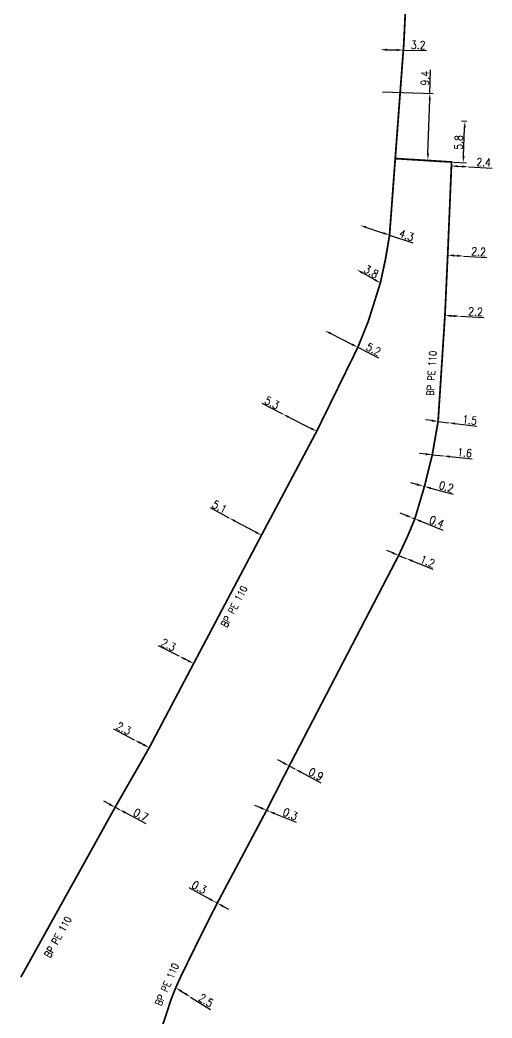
# Model space of a CAD drawing. Header units: millimetres. Extents: x 183997 to 185000, y 126999 to 128004.
# Drawn here: x 183999.9 to 184066.2, y 127728.2 to 127868.5 of the extents above; entities that cross this region are included whole.
import ezdxf

# ---------------------------------------------------------------- set-up
doc = ezdxf.new("R2010")
doc.units = ezdxf.units.MM
doc.header["$PDMODE"] = 34
doc.linetypes.add('L_25_PE', pattern=[2000, 1000, 1000])
doc.layers.get('DEFPOINTS').update_dxf_attribs({"linetype": 'CONTINUOUS'})
doc.layers.add('L_150', color=1, linetype='CONTINUOUS')
doc.styles.get("Standard").update_dxf_attribs({"font": 'romans.shx', "width": 0.85})
doc.dimstyles.get("Standard").update_dxf_attribs({"dimtxt": 1.5, "dimasz": 1.2, "dimexe": 0.625, "dimexo": 0.625, "dimgap": 0.25, "dimtad": 1, "dimdec": 1, "dimzin": 0, "dimdsep": 46, "dimtxsty": 'Standard', "dimcen": -0.5, "dimadec": 0, "dimazin": 0, "dimtfac": 1, "dimtdec": 1, "dimtmove": 0, "dimatfit": 3, "dimfxl": 0, "dimtolj": 1, "dimtzin": 0, "dimarcsym": 0})

# ---------------------------------------------------------------- blocks, each defined once
blk = doc.blocks.new('*D25')
at = {"layer": 'DEFPOINTS', "color": 0, "linetype": 'Continuous', "transparency": 16777216}
for p in [(184050.49, 127864.32), (184050.49, 127864.32), (184053.69, 127864.26)]:
    blk.add_point(p, dxfattribs=at)
at = {"layer": 'L_150', "color": 0, "linetype": 'Continuous', "lineweight": -2, "transparency": 16777216}
for p, q in [((184051.39, 127864.31), (184052.79, 127864.28)), ((184053.69, 127864.26), (184056.97, 127864.2))]:
    blk.add_line(p, q, dxfattribs=at)
at = {"layer": 'L_150', "color": 0, "linetype": 'Continuous', "transparency": 16777216}
for points in [[(184051.4, 127864.46), (184051.39, 127864.16), (184050.49, 127864.32)], [(184052.8, 127864.43), (184052.79, 127864.13), (184053.69, 127864.26)]]:
    blk.add_solid(points, dxfattribs=at)
at = {"layer": 'L_150', "color": 0, "linetype": 'Continuous', "transparency": 16777216, "insert": (184055.8, 127864.97), "char_height": 1.125, "attachment_point": 5, "rotation": 358.9231}
blk.add_mtext('\\A1;3.2', dxfattribs=at)
blk = doc.blocks.new('*D26')
at = {"layer": 'DEFPOINTS', "color": 0, "linetype": 'Continuous', "transparency": 16777216}
for p in [(184050.31, 127858.38), (184057.44, 127858.16), (184054.31, 127848.9)]:
    blk.add_point(p, dxfattribs=at)
at = {"layer": 'L_150', "color": 0, "linetype": 'Continuous', "lineweight": -2, "transparency": 16777216}
for p, q in [((184057.44, 127858.16), (184057.55, 127861.49)), ((184050.78, 127858.37), (184057.91, 127858.15)), ((184057.18, 127849.72), (184057.42, 127857.26)), ((184054.78, 127848.89), (184057.62, 127848.8))]:
    blk.add_line(p, q, dxfattribs=at)
at = {"layer": 'L_150', "color": 0, "linetype": 'Continuous', "transparency": 16777216}
for points in [[(184057.27, 127857.27), (184057.57, 127857.26), (184057.44, 127858.16)], [(184057.03, 127849.72), (184057.33, 127849.71), (184057.16, 127848.82)]]:
    blk.add_solid(points, dxfattribs=at)
at = {"layer": 'L_150', "color": 0, "linetype": 'Continuous', "transparency": 16777216, "insert": (184056.76, 127860.3), "char_height": 1.125, "attachment_point": 5, "rotation": 88.2308}
blk.add_mtext('\\A1;9.4', dxfattribs=at)
blk = doc.blocks.new('*D27')
at = {"layer": 'DEFPOINTS', "color": 0, "linetype": 'Continuous', "transparency": 16777216}
for p in [(184062.37, 127854.23), (184063.11, 127854.2), (184060.3, 127848.53)]:
    blk.add_point(p, dxfattribs=at)
at = {"layer": 'L_150', "color": 0, "linetype": 'Continuous', "lineweight": -2, "transparency": 16777216}
for p, q in [((184062.64, 127854.22), (184061.9, 127854.25)), ((184062.17, 127849.35), (184062.33, 127853.33)), ((184060.77, 127848.51), (184062.6, 127848.43))]:
    blk.add_line(p, q, dxfattribs=at)
at = {"layer": 'L_150', "color": 0, "linetype": 'Continuous', "transparency": 16777216}
for points in [[(184062.18, 127853.34), (184062.48, 127853.33), (184062.37, 127854.23)], [(184062.02, 127849.36), (184062.32, 127849.35), (184062.13, 127848.45)]]:
    blk.add_solid(points, dxfattribs=at)
at = {"layer": 'L_150', "color": 0, "linetype": 'Continuous', "transparency": 16777216, "insert": (184061.5, 127851.28), "char_height": 1.125, "attachment_point": 5, "rotation": 87.7043}
blk.add_mtext('\\A1;5.8', dxfattribs=at)
blk = doc.blocks.new('*D28')
at = {"layer": 'DEFPOINTS', "color": 0, "linetype": 'Continuous', "transparency": 16777216}
for p in [(184060.47, 127847.97), (184062.85, 127847.84), (184062.85, 127847.84)]:
    blk.add_point(p, dxfattribs=at)
at = {"layer": 'L_150', "color": 0, "linetype": 'Continuous', "lineweight": -2, "transparency": 16777216}
for p, q in [((184061.37, 127847.93), (184061.95, 127847.89)), ((184062.85, 127847.84), (184066.17, 127847.66))]:
    blk.add_line(p, q, dxfattribs=at)
at = {"layer": 'L_150', "color": 0, "linetype": 'Continuous', "transparency": 16777216}
for points in [[(184061.38, 127848.08), (184061.36, 127847.78), (184060.47, 127847.97)], [(184061.96, 127848.04), (184061.95, 127847.74), (184062.85, 127847.84)]]:
    blk.add_solid(points, dxfattribs=at)
at = {"layer": 'L_150', "color": 0, "linetype": 'Continuous', "transparency": 16777216, "insert": (184065, 127848.48), "char_height": 1.125, "attachment_point": 5, "rotation": 356.8802}
blk.add_mtext('\\A1;2.4', dxfattribs=at)
blk = doc.blocks.new('*D29')
at = {"layer": 'DEFPOINTS', "color": 0, "linetype": 'Continuous', "transparency": 16777216}
for p in [(184059.95, 127835.43), (184062.16, 127835.3), (184062.16, 127835.3)]:
    blk.add_point(p, dxfattribs=at)
at = {"layer": 'L_150', "color": 0, "linetype": 'Continuous', "lineweight": -2, "transparency": 16777216}
for p, q in [((184060.85, 127835.38), (184061.26, 127835.35)), ((184062.16, 127835.3), (184065.43, 127835.1))]:
    blk.add_line(p, q, dxfattribs=at)
at = {"layer": 'L_150', "color": 0, "linetype": 'Continuous', "transparency": 16777216}
for points in [[(184060.86, 127835.53), (184060.84, 127835.23), (184059.95, 127835.43)], [(184061.27, 127835.5), (184061.25, 127835.2), (184062.16, 127835.3)]]:
    blk.add_solid(points, dxfattribs=at)
at = {"layer": 'L_150', "color": 0, "linetype": 'Continuous', "transparency": 16777216, "insert": (184064.29, 127835.92), "char_height": 1.125, "attachment_point": 5, "rotation": 356.5611}
blk.add_mtext('\\A1;2.2', dxfattribs=at)
blk = doc.blocks.new('*D30')
at = {"layer": 'DEFPOINTS', "color": 0, "linetype": 'Continuous', "transparency": 16777216}
for p in [(184059.56, 127826.95), (184061.73, 127826.84), (184061.73, 127826.84)]:
    blk.add_point(p, dxfattribs=at)
at = {"layer": 'L_150', "color": 0, "linetype": 'Continuous', "lineweight": -2, "transparency": 16777216}
for p, q in [((184060.46, 127826.9), (184060.83, 127826.88)), ((184061.73, 127826.84), (184065.01, 127826.68))]:
    blk.add_line(p, q, dxfattribs=at)
at = {"layer": 'L_150', "color": 0, "linetype": 'Continuous', "transparency": 16777216}
for points in [[(184060.46, 127827.05), (184060.45, 127826.75), (184059.56, 127826.95)], [(184060.84, 127827.03), (184060.83, 127826.74), (184061.73, 127826.84)]]:
    blk.add_solid(points, dxfattribs=at)
at = {"layer": 'L_150', "color": 0, "linetype": 'Continuous', "transparency": 16777216, "insert": (184063.86, 127827.49), "char_height": 1.125, "attachment_point": 5, "rotation": 357.2244}
blk.add_mtext('\\A1;2.2', dxfattribs=at)
blk = doc.blocks.new('*D31')
at = {"layer": 'DEFPOINTS', "color": 0, "linetype": 'Continuous', "transparency": 16777216}
for p in [(184058.6, 127812.06), (184060.05, 127811.87), (184060.05, 127811.87)]:
    blk.add_point(p, dxfattribs=at)
at = {"layer": 'L_150', "color": 0, "linetype": 'Continuous', "lineweight": -2, "transparency": 16777216}
for p, q in [((184057.71, 127812.17), (184056.81, 127812.28)), ((184058.6, 127812.06), (184060.05, 127811.87)), ((184060.94, 127811.76), (184064.06, 127811.37))]:
    blk.add_line(p, q, dxfattribs=at)
at = {"layer": 'L_150', "color": 0, "linetype": 'Continuous', "transparency": 16777216}
for points in [[(184057.73, 127812.32), (184057.69, 127812.02), (184058.6, 127812.06)], [(184060.96, 127811.91), (184060.92, 127811.61), (184060.05, 127811.87)]]:
    blk.add_solid(points, dxfattribs=at)
at = {"layer": 'L_150', "color": 0, "linetype": 'Continuous', "transparency": 16777216, "insert": (184063.04, 127812.25), "char_height": 1.125, "attachment_point": 5, "rotation": 352.7833}
blk.add_mtext('\\A1;1.5', dxfattribs=at)
blk = doc.blocks.new('*D32')
at = {"layer": 'DEFPOINTS', "color": 0, "linetype": 'Continuous', "transparency": 16777216}
for p in [(184057.78, 127807.36), (184059.35, 127807.2), (184059.35, 127807.2)]:
    blk.add_point(p, dxfattribs=at)
at = {"layer": 'L_150', "color": 0, "linetype": 'Continuous', "lineweight": -2, "transparency": 16777216}
for p, q in [((184056.88, 127807.45), (184055.99, 127807.54)), ((184057.78, 127807.36), (184059.35, 127807.2)), ((184060.25, 127807.11), (184063.37, 127806.8))]:
    blk.add_line(p, q, dxfattribs=at)
at = {"layer": 'L_150', "color": 0, "linetype": 'Continuous', "transparency": 16777216}
for points in [[(184056.9, 127807.6), (184056.87, 127807.3), (184057.78, 127807.36)], [(184060.26, 127807.26), (184060.23, 127806.96), (184059.35, 127807.2)]]:
    blk.add_solid(points, dxfattribs=at)
at = {"layer": 'L_150', "color": 0, "linetype": 'Continuous', "transparency": 16777216, "insert": (184062.33, 127807.66), "char_height": 1.125, "attachment_point": 5, "rotation": 354.3002}
blk.add_mtext('\\A1;1.6', dxfattribs=at)
blk = doc.blocks.new('*D33')
at = {"layer": 'DEFPOINTS', "color": 0, "linetype": 'Continuous', "transparency": 16777216}
for p in [(184056.49, 127802.97), (184056.68, 127802.91), (184056.68, 127802.91)]:
    blk.add_point(p, dxfattribs=at)
at = {"layer": 'L_150', "color": 0, "linetype": 'Continuous', "lineweight": -2, "transparency": 16777216}
for p, q in [((184055.62, 127803.2), (184054.75, 127803.43)), ((184056.49, 127802.97), (184056.68, 127802.91)), ((184057.55, 127802.68), (184060.71, 127801.83))]:
    blk.add_line(p, q, dxfattribs=at)
at = {"layer": 'L_150', "color": 0, "linetype": 'Continuous', "transparency": 16777216}
for points in [[(184055.66, 127803.34), (184055.58, 127803.05), (184056.49, 127802.97)], [(184057.59, 127802.83), (184057.51, 127802.54), (184056.68, 127802.91)]]:
    blk.add_solid(points, dxfattribs=at)
at = {"layer": 'L_150', "color": 0, "linetype": 'Continuous', "transparency": 16777216, "insert": (184059.76, 127802.86), "char_height": 1.125, "attachment_point": 5, "rotation": 344.9621}
blk.add_mtext('\\A1;0.2', dxfattribs=at)
blk = doc.blocks.new('*D34')
at = {"layer": 'DEFPOINTS', "color": 0, "linetype": 'Continuous', "transparency": 16777216}
for p in [(184047.67, 127839.62), (184047.67, 127839.62), (184051.78, 127838.24)]:
    blk.add_point(p, dxfattribs=at)
at = {"layer": 'L_150', "color": 0, "linetype": 'Continuous', "lineweight": -2, "transparency": 16777216}
for p, q in [((184048.52, 127839.34), (184050.93, 127838.53)), ((184051.78, 127838.24), (184055.06, 127837.14))]:
    blk.add_line(p, q, dxfattribs=at)
at = {"layer": 'L_150', "color": 0, "linetype": 'Continuous', "transparency": 16777216}
for points in [[(184048.57, 127839.48), (184048.47, 127839.2), (184047.67, 127839.62)], [(184050.98, 127838.67), (184050.88, 127838.39), (184051.78, 127838.24)]]:
    blk.add_solid(points, dxfattribs=at)
at = {"layer": 'L_150', "color": 0, "linetype": 'Continuous', "transparency": 16777216, "insert": (184054.17, 127838.23), "char_height": 1.125, "attachment_point": 5, "rotation": 341.4549}
blk.add_mtext('\\A1;4.3', dxfattribs=at)
blk = doc.blocks.new('*D35')
at = {"layer": 'DEFPOINTS', "color": 0, "linetype": 'Continuous', "transparency": 16777216}
for p in [(184047.2, 127833.38), (184047.2, 127833.38), (184050.49, 127831.53)]:
    blk.add_point(p, dxfattribs=at)
at = {"layer": 'L_150', "color": 0, "linetype": 'Continuous', "lineweight": -2, "transparency": 16777216}
blk.add_line((184049.71, 127831.97), (184047.98, 127832.94), dxfattribs=at)
at = {"layer": 'L_150', "color": 0, "linetype": 'Continuous', "transparency": 16777216}
for points in [[(184048.06, 127833.07), (184047.91, 127832.81), (184047.2, 127833.38)], [(184049.78, 127832.1), (184049.63, 127831.84), (184050.49, 127831.53)]]:
    blk.add_solid(points, dxfattribs=at)
at = {"layer": 'L_150', "color": 0, "linetype": 'Continuous', "transparency": 16777216, "insert": (184049.21, 127833.11), "char_height": 1.125, "attachment_point": 5, "rotation": 330.6287}
blk.add_mtext('\\A1;3.8', dxfattribs=at)
blk = doc.blocks.new('*D36')
at = {"layer": 'DEFPOINTS', "color": 0, "linetype": 'Continuous', "transparency": 16777216}
for p in [(184042.72, 127824.81), (184042.72, 127824.81), (184047.33, 127822.48)]:
    blk.add_point(p, dxfattribs=at)
at = {"layer": 'L_150', "color": 0, "linetype": 'Continuous', "lineweight": -2, "transparency": 16777216}
for p, q in [((184043.53, 127824.41), (184046.53, 127822.88)), ((184047.33, 127822.48), (184050.25, 127820.99))]:
    blk.add_line(p, q, dxfattribs=at)
at = {"layer": 'L_150', "color": 0, "linetype": 'Continuous', "transparency": 16777216}
for points in [[(184043.59, 127824.54), (184043.46, 127824.27), (184042.72, 127824.81)], [(184046.59, 127823.02), (184046.46, 127822.75), (184047.33, 127822.48)]]:
    blk.add_solid(points, dxfattribs=at)
at = {"layer": 'L_150', "color": 0, "linetype": 'Continuous', "transparency": 16777216, "insert": (184049.53, 127822.2), "char_height": 1.125, "attachment_point": 5, "rotation": 333.0908}
blk.add_mtext('\\A1;5.2', dxfattribs=at)
blk = doc.blocks.new('*D37')
at = {"layer": 'DEFPOINTS', "color": 0, "linetype": 'Continuous', "transparency": 16777216}
for p in [(184036.79, 127813.08), (184036.79, 127813.08), (184041.55, 127810.67)]:
    blk.add_point(p, dxfattribs=at)
at = {"layer": 'L_150', "color": 0, "linetype": 'Continuous', "lineweight": -2, "transparency": 16777216}
for p, q in [((184036.79, 127813.08), (184033.87, 127814.56)), ((184040.74, 127811.08), (184037.59, 127812.67))]:
    blk.add_line(p, q, dxfattribs=at)
at = {"layer": 'L_150', "color": 0, "linetype": 'Continuous', "transparency": 16777216}
for points in [[(184037.66, 127812.81), (184037.53, 127812.54), (184036.79, 127813.08)], [(184040.81, 127811.21), (184040.67, 127810.94), (184041.55, 127810.67)]]:
    blk.add_solid(points, dxfattribs=at)
at = {"layer": 'L_150', "color": 0, "linetype": 'Continuous', "transparency": 16777216, "insert": (184035.27, 127814.69), "char_height": 1.125, "attachment_point": 5, "rotation": 333.1314}
blk.add_mtext('\\A1;5.3', dxfattribs=at)
blk = doc.blocks.new('*D38')
at = {"layer": 'DEFPOINTS', "color": 0, "linetype": 'Continuous', "transparency": 16777216}
for p in [(184029.27, 127798.47), (184029.27, 127798.47), (184033.79, 127796.06)]:
    blk.add_point(p, dxfattribs=at)
at = {"layer": 'L_150', "color": 0, "linetype": 'Continuous', "lineweight": -2, "transparency": 16777216}
for p, q in [((184029.27, 127798.47), (184026.63, 127799.89)), ((184033, 127796.48), (184030.07, 127798.05))]:
    blk.add_line(p, q, dxfattribs=at)
at = {"layer": 'L_150', "color": 0, "linetype": 'Continuous', "transparency": 16777216}
for points in [[(184030.14, 127798.18), (184030, 127797.92), (184029.27, 127798.47)], [(184033.07, 127796.61), (184032.92, 127796.35), (184033.79, 127796.06)]]:
    blk.add_solid(points, dxfattribs=at)
at = {"layer": 'L_150', "color": 0, "linetype": 'Continuous', "transparency": 16777216, "insert": (184027.91, 127800.06), "char_height": 1.125, "attachment_point": 5, "rotation": 331.8448}
blk.add_mtext('\\A1;5.1', dxfattribs=at)
blk = doc.blocks.new('*D39')
at = {"layer": 'DEFPOINTS', "color": 0, "linetype": 'Continuous', "transparency": 16777216}
for p in [(184022.25, 127779.04), (184022.25, 127779.04), (184024.27, 127778.03)]:
    blk.add_point(p, dxfattribs=at)
at = {"layer": 'L_150', "color": 0, "linetype": 'Continuous', "lineweight": -2, "transparency": 16777216}
for p, q in [((184022.25, 127779.04), (184019.32, 127780.5)), ((184023.47, 127778.43), (184023.06, 127778.63))]:
    blk.add_line(p, q, dxfattribs=at)
at = {"layer": 'L_150', "color": 0, "linetype": 'Continuous', "transparency": 16777216}
for points in [[(184023.12, 127778.77), (184022.99, 127778.5), (184022.25, 127779.04)], [(184023.54, 127778.56), (184023.4, 127778.3), (184024.27, 127778.03)]]:
    blk.add_solid(points, dxfattribs=at)
at = {"layer": 'L_150', "color": 0, "linetype": 'Continuous', "transparency": 16777216, "insert": (184020.72, 127780.64), "char_height": 1.125, "attachment_point": 5, "rotation": 333.5252}
blk.add_mtext('\\A1;2.3', dxfattribs=at)
blk = doc.blocks.new('*D40')
at = {"layer": 'DEFPOINTS', "color": 0, "linetype": 'Continuous', "transparency": 16777216}
for p in [(184015.97, 127767.27), (184015.97, 127767.27), (184018.03, 127766.19)]:
    blk.add_point(p, dxfattribs=at)
at = {"layer": 'L_150', "color": 0, "linetype": 'Continuous', "lineweight": -2, "transparency": 16777216}
for p, q in [((184015.97, 127767.27), (184013.06, 127768.78)), ((184017.23, 127766.61), (184016.77, 127766.85))]:
    blk.add_line(p, q, dxfattribs=at)
at = {"layer": 'L_150', "color": 0, "linetype": 'Continuous', "transparency": 16777216}
for points in [[(184016.84, 127766.98), (184016.7, 127766.72), (184015.97, 127767.27)], [(184017.3, 127766.74), (184017.16, 127766.48), (184018.03, 127766.19)]]:
    blk.add_solid(points, dxfattribs=at)
at = {"layer": 'L_150', "color": 0, "linetype": 'Continuous', "transparency": 16777216, "insert": (184014.46, 127768.9), "char_height": 1.125, "attachment_point": 5, "rotation": 332.4244}
blk.add_mtext('\\A1;2.3', dxfattribs=at)
blk = doc.blocks.new('*D41')
at = {"layer": 'DEFPOINTS', "color": 0, "linetype": 'Continuous', "transparency": 16777216}
for p in [(184013.24, 127757.81), (184013.24, 127757.81), (184013.86, 127757.49)]:
    blk.add_point(p, dxfattribs=at)
at = {"layer": 'L_150', "color": 0, "linetype": 'Continuous', "lineweight": -2, "transparency": 16777216}
for p, q in [((184012.44, 127758.24), (184011.65, 127758.66)), ((184013.24, 127757.81), (184013.86, 127757.49)), ((184014.65, 127757.07), (184017.55, 127755.53))]:
    blk.add_line(p, q, dxfattribs=at)
at = {"layer": 'L_150', "color": 0, "linetype": 'Continuous', "transparency": 16777216}
for points in [[(184012.51, 127758.37), (184012.37, 127758.1), (184013.24, 127757.81)], [(184014.72, 127757.2), (184014.58, 127756.93), (184013.86, 127757.49)]]:
    blk.add_solid(points, dxfattribs=at)
at = {"layer": 'L_150', "color": 0, "linetype": 'Continuous', "transparency": 16777216, "insert": (184016.85, 127756.75), "char_height": 1.125, "attachment_point": 5, "rotation": 332.0584}
blk.add_mtext('\\A1;0.7', dxfattribs=at)
blk = doc.blocks.new('*D80')
at = {"layer": 'DEFPOINTS', "color": 0, "linetype": 'Continuous', "transparency": 16777216}
for p in [(184054.96, 127798.5), (184055.33, 127798.36), (184055.33, 127798.36)]:
    blk.add_point(p, dxfattribs=at)
at = {"layer": 'L_150', "color": 0, "linetype": 'Continuous', "lineweight": -2, "transparency": 16777216}
for p, q in [((184054.12, 127798.84), (184053.28, 127799.17)), ((184054.96, 127798.5), (184055.33, 127798.36)), ((184056.16, 127798.02), (184059.25, 127796.79))]:
    blk.add_line(p, q, dxfattribs=at)
at = {"layer": 'L_150', "color": 0, "linetype": 'Continuous', "transparency": 16777216}
for points in [[(184054.18, 127798.98), (184054.07, 127798.7), (184054.96, 127798.5)], [(184056.22, 127798.16), (184056.11, 127797.88), (184055.33, 127798.36)]]:
    blk.add_solid(points, dxfattribs=at)
at = {"layer": 'L_150', "color": 0, "linetype": 'Continuous', "transparency": 16777216, "insert": (184058.4, 127797.94), "char_height": 1.125, "attachment_point": 5, "rotation": 338.2959}
blk.add_mtext('\\A1;0.4', dxfattribs=at)
blk = doc.blocks.new('*D81')
at = {"layer": 'DEFPOINTS', "color": 0, "linetype": 'Continuous', "transparency": 16777216}
for p in [(184053.06, 127793.22), (184054.13, 127792.79), (184054.13, 127792.79)]:
    blk.add_point(p, dxfattribs=at)
at = {"layer": 'L_150', "color": 0, "linetype": 'Continuous', "lineweight": -2, "transparency": 16777216}
for p, q in [((184052.23, 127793.56), (184051.39, 127793.9)), ((184053.06, 127793.22), (184054.13, 127792.79)), ((184054.96, 127792.45), (184057.87, 127791.28))]:
    blk.add_line(p, q, dxfattribs=at)
at = {"layer": 'L_150', "color": 0, "linetype": 'Continuous', "transparency": 16777216}
for points in [[(184052.28, 127793.7), (184052.17, 127793.42), (184053.06, 127793.22)], [(184055.02, 127792.59), (184054.9, 127792.31), (184054.13, 127792.79)]]:
    blk.add_solid(points, dxfattribs=at)
at = {"layer": 'L_150', "color": 0, "linetype": 'Continuous', "transparency": 16777216, "insert": (184057.12, 127792.39), "char_height": 1.125, "attachment_point": 5, "rotation": 337.9835}
blk.add_mtext('\\A1;1.2', dxfattribs=at)
blk = doc.blocks.new('*D82')
at = {"layer": 'DEFPOINTS', "color": 0, "linetype": 'Continuous', "transparency": 16777216}
for p in [(184037.69, 127763.63), (184038.48, 127763.2), (184038.48, 127763.2)]:
    blk.add_point(p, dxfattribs=at)
at = {"layer": 'L_150', "color": 0, "linetype": 'Continuous', "lineweight": -2, "transparency": 16777216}
for p, q in [((184036.89, 127764.05), (184036.1, 127764.47)), ((184037.69, 127763.63), (184038.48, 127763.2)), ((184039.28, 127762.78), (184042.13, 127761.26))]:
    blk.add_line(p, q, dxfattribs=at)
at = {"layer": 'L_150', "color": 0, "linetype": 'Continuous', "transparency": 16777216}
for points in [[(184036.96, 127764.18), (184036.82, 127763.92), (184037.69, 127763.63)], [(184039.35, 127762.91), (184039.21, 127762.65), (184038.48, 127763.2)]]:
    blk.add_solid(points, dxfattribs=at)
at = {"layer": 'L_150', "color": 0, "linetype": 'Continuous', "transparency": 16777216, "insert": (184041.45, 127762.47), "char_height": 1.125, "attachment_point": 5, "rotation": 331.9343}
blk.add_mtext('\\A1;0.9', dxfattribs=at)
blk = doc.blocks.new('*D83')
at = {"layer": 'DEFPOINTS', "color": 0, "linetype": 'Continuous', "transparency": 16777216}
for p in [(184034.52, 127757.4), (184034.79, 127757.28), (184034.79, 127757.28)]:
    blk.add_point(p, dxfattribs=at)
at = {"layer": 'L_150', "color": 0, "linetype": 'Continuous', "lineweight": -2, "transparency": 16777216}
for p, q in [((184033.68, 127757.73), (184032.85, 127758.07)), ((184034.52, 127757.4), (184034.79, 127757.28)), ((184035.63, 127756.94), (184038.66, 127755.71))]:
    blk.add_line(p, q, dxfattribs=at)
at = {"layer": 'L_150', "color": 0, "linetype": 'Continuous', "transparency": 16777216}
for points in [[(184033.74, 127757.87), (184033.63, 127757.6), (184034.52, 127757.4)], [(184035.68, 127757.08), (184035.57, 127756.8), (184034.79, 127757.28)]]:
    blk.add_solid(points, dxfattribs=at)
at = {"layer": 'L_150', "color": 0, "linetype": 'Continuous', "transparency": 16777216, "insert": (184037.84, 127756.85), "char_height": 1.125, "attachment_point": 5, "rotation": 337.8424}
blk.add_mtext('\\A1;0.3', dxfattribs=at)
blk = doc.blocks.new('*D84')
at = {"layer": 'DEFPOINTS', "color": 0, "linetype": 'Continuous', "transparency": 16777216}
for p in [(184027.32, 127744.48), (184027.32, 127744.48), (184027.58, 127744.34)]:
    blk.add_point(p, dxfattribs=at)
at = {"layer": 'L_150', "color": 0, "linetype": 'Continuous', "lineweight": -2, "transparency": 16777216}
for p, q in [((184026.53, 127744.91), (184023.64, 127746.47)), ((184027.58, 127744.34), (184027.32, 127744.48)), ((184028.37, 127743.91), (184029.16, 127743.48))]:
    blk.add_line(p, q, dxfattribs=at)
at = {"layer": 'L_150', "color": 0, "linetype": 'Continuous', "transparency": 16777216}
for points in [[(184026.6, 127745.04), (184026.46, 127744.78), (184027.32, 127744.48)], [(184028.44, 127744.04), (184028.3, 127743.78), (184027.58, 127744.34)]]:
    blk.add_solid(points, dxfattribs=at)
at = {"layer": 'L_150', "color": 0, "linetype": 'Continuous', "transparency": 16777216, "insert": (184025.05, 127746.57), "char_height": 1.125, "attachment_point": 5, "rotation": 331.5397}
blk.add_mtext('\\A1;0.3', dxfattribs=at)
blk = doc.blocks.new('*D85')
at = {"layer": 'DEFPOINTS', "color": 0, "linetype": 'Continuous', "transparency": 16777216}
for p in [(184021.75, 127732.44), (184023.84, 127731.14), (184023.84, 127731.14)]:
    blk.add_point(p, dxfattribs=at)
at = {"layer": 'L_150', "color": 0, "linetype": 'Continuous', "lineweight": -2, "transparency": 16777216}
for p, q in [((184022.51, 127731.97), (184023.07, 127731.62)), ((184023.84, 127731.14), (184026.62, 127729.4))]:
    blk.add_line(p, q, dxfattribs=at)
at = {"layer": 'L_150', "color": 0, "linetype": 'Continuous', "transparency": 16777216}
for points in [[(184022.59, 127732.09), (184022.43, 127731.84), (184021.75, 127732.44)], [(184023.15, 127731.74), (184022.99, 127731.49), (184023.84, 127731.14)]]:
    blk.add_solid(points, dxfattribs=at)
at = {"layer": 'L_150', "color": 0, "linetype": 'Continuous', "transparency": 16777216, "insert": (184026, 127730.67), "char_height": 1.125, "attachment_point": 5, "rotation": 328.0526}
blk.add_mtext('\\A1;2.5', dxfattribs=at)

msp = doc.modelspace()

# ---------------------------------------------------------------- linework, layer by layer
at = {"layer": 'L_150', "linetype": 'L_25_PE', "const_width": 0.25}
for points in [[(184000, 127733.94), (184013.24, 127757.81), (184018.03, 127766.19), (184024.27, 127778.03), (184033.79, 127796.06), (184041.55, 127810.67), (184047.33, 127822.48), (184048.79, 127826.12), (184050.49, 127831.53), (184051.21, 127834.87), (184051.78, 127838.24), (184052.58, 127849.01), (184053.77, 127864.97), (184054.23, 127874.22)], [(184052.58, 127849.01), (184057.15, 127848.73), (184060.5, 127848.52), (184060.5, 127848.52), (184060.47, 127847.97), (184059.95, 127835.43), (184059.56, 127826.95), (184058.6, 127812.06), (184058.18, 127809.66), (184057.78, 127807.36), (184056.68, 127802.91), (184055.33, 127798.36), (184054.34, 127795.97), (184053.06, 127793.22), (184037.69, 127763.63), (184034.52, 127757.4), (184027.58, 127744.34), (184025.35, 127739.93), (184022.43, 127733.95), (184021.75, 127732.44), (184021.12, 127730.86), (184019.46, 127725.81)]]:
    msp.add_lwpolyline(points, dxfattribs=at)

# ---------------------------------------------------------------- texts
at = {"layer": 'L_150', "linetype": 'L_25_PE', "char_height": 1, "attachment_point": 4}
for insert, rotation in [((184057.47, 127815.66), 86.3326), ((184028.48, 127783.23), 62.1779), ((184003.66, 127736.81), 60.9963), ((184019.25, 127730), 66.428)]:
    msp.add_mtext('BP PE 110', dxfattribs=dict(at, insert=insert, rotation=rotation))

# ---------------------------------------------------------------- dimensions: what is measured, and where the dimension line sits
at = {"layer": 'L_150', "linetype": 'Continuous'}
for base, p1, p2, angle, picture, middle in [((184050.49, 127864.32), (184053.69, 127864.26), (184050.49, 127864.32), 358.9231, '*D25', (184055.78, 127864.23)), ((184057.44, 127858.16), (184054.31, 127848.9), (184050.31, 127858.38), 268.2308, '*D26', (184057.51, 127860.27)), ((184062.37, 127854.23), (184060.3, 127848.53), (184063.11, 127854.2), 267.7043, '*D27', (184062.25, 127851.25)), ((184062.85, 127847.84), (184060.47, 127847.97), (184062.85, 127847.84), 176.8802, '*D28', (184064.96, 127847.73)), ((184047.67, 127839.62), (184051.78, 127838.24), (184047.67, 127839.62), 341.4549, '*D34', (184053.93, 127837.52)), ((184062.16, 127835.3), (184059.95, 127835.43), (184062.16, 127835.3), 176.5611, '*D29', (184064.24, 127835.17)), ((184047.2, 127833.38), (184050.49, 127831.53), (184047.2, 127833.38), 330.6287, '*D35', (184048.84, 127832.46)), ((184061.73, 127826.84), (184059.56, 127826.95), (184061.73, 127826.84), 177.2244, '*D30', (184063.82, 127826.74)), ((184042.72, 127824.81), (184047.33, 127822.48), (184042.72, 127824.81), 333.0908, '*D36', (184049.19, 127821.53)), ((184036.79, 127813.08), (184041.55, 127810.67), (184036.79, 127813.08), 333.1314, '*D37', (184034.93, 127814.02)), ((184060.05, 127811.87), (184058.6, 127812.06), (184060.05, 127811.87), 172.7833, '*D31', (184062.95, 127811.51)), ((184059.35, 127807.2), (184057.78, 127807.36), (184059.35, 127807.2), 174.3002, '*D32', (184062.26, 127806.91)), ((184056.68, 127802.91), (184056.49, 127802.97), (184056.68, 127802.91), 164.9621, '*D33', (184059.57, 127802.14)), ((184029.27, 127798.47), (184033.79, 127796.06), (184029.27, 127798.47), 331.8448, '*D38', (184027.55, 127799.39)), ((184055.33, 127798.36), (184054.96, 127798.5), (184055.33, 127798.36), 158.2959, '*D80', (184058.13, 127797.24)), ((184054.1268, 127792.7906), (184053.0607, 127793.2217), (184054.1268, 127792.7906), 157.9835, '*D81', (184056.8348, 127791.6956)), ((184022.25, 127779.04), (184024.27, 127778.03), (184022.25, 127779.04), 333.5252, '*D39', (184020.38, 127779.97)), ((184015.97, 127767.27), (184018.03, 127766.19), (184015.97, 127767.27), 332.4244, '*D40', (184014.12, 127768.23)), ((184038.48, 127763.2), (184037.69, 127763.63), (184038.48, 127763.2), 151.9343, '*D82', (184041.1, 127761.81)), ((184013.24, 127757.81), (184013.86, 127757.49), (184013.24, 127757.81), 332.0584, '*D41', (184016.5, 127756.09)), ((184034.79, 127757.28), (184034.52, 127757.4), (184034.79, 127757.28), 157.8424, '*D83', (184037.56, 127756.15)), ((184027.32, 127744.48), (184027.58, 127744.34), (184027.32, 127744.48), 331.5397, '*D84', (184024.69, 127745.91)), ((184023.84, 127731.14), (184021.75, 127732.44), (184023.84, 127731.14), 148.0526, '*D85', (184025.61, 127730.03))]:
    dim = msp.add_linear_dim(base=base, p1=p1, p2=p2, angle=angle, dimstyle='Standard', override={"dimscale": 0.75}, dxfattribs=at)
    dim.commit()
    dim.dimension.update_dxf_attribs({"geometry": picture, "text_midpoint": middle, "dimtype": 160})

doc.saveas('drawing.dxf')
